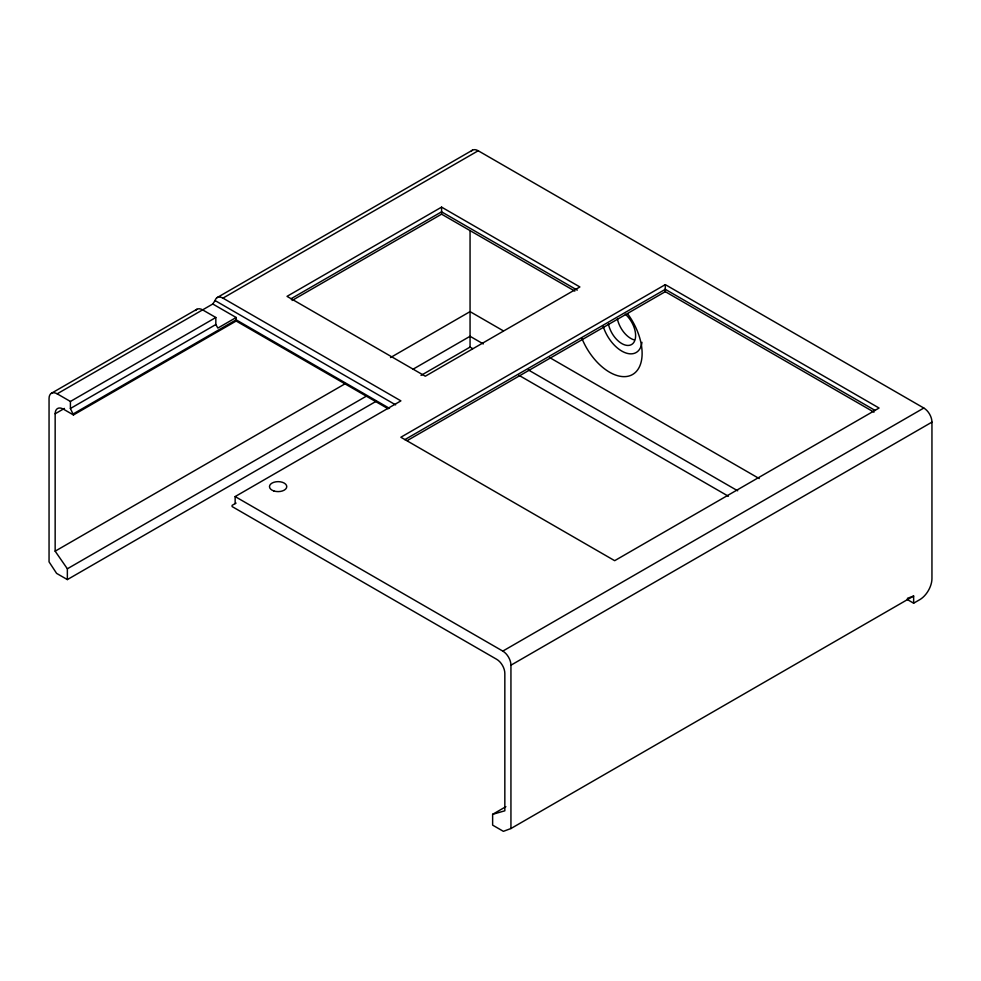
<?xml version="1.0" encoding="UTF-8"?>
<svg xmlns="http://www.w3.org/2000/svg" width="981" height="981" viewBox="0 0 981 981"><rect width="100%" height="100%" fill="white"/><g stroke="black" fill="none" stroke-linecap="round" stroke-linejoin="round"><path stroke-width="1.47" d="M407.274 440.579L665.302 291.664L665.302 288.978M376.005 401.388L67.358 579.587L56.604 573.382L49.05 561.855L49.05 398.519A11.502 6.646 60 0 1 57.18 393.822L212.779 304L215.084 300.554A11.502 6.646 60 0 1 222.945 298.126L478.201 150.755L923.82 408.035A11.502 6.646 60 0 1 931.95 422.124L931.95 578.532A17.253 9.969 -60 0 1 919.749 599.673L913.642 603.192L907.351 599.563M51.429 393.258L196.85 309.297M217.193 297.55L472.437 150.191M57.18 393.822L70.411 401.462L215.832 317.501L215.832 324.539L217.856 328.071L236.163 317.501L236.163 321.02L73.452 414.963L63.287 409.089A11.502 6.646 60 0 0 55.157 413.786L55.157 551.175L67.358 568.784L67.358 579.587M55.157 413.786L64.427 408.427M73.452 414.963L70.411 408.501L215.832 324.539M73.452 413.786L236.163 319.843L389.518 408.39M441.585 207.126L287.016 296.36L425.313 376.214L579.894 286.967L441.585 207.126L441.585 214.165L292.105 300.468M290.977 298.776L441.585 211.822L577.257 290.143M55.157 551.175L345.459 383.571M390.524 357.55L470.058 311.627L503.228 330.781M67.358 568.784L366.735 395.944M413.099 369.175L470.058 336.287L483.314 343.939M421.045 375.392L470.058 347.09L472.707 348.623M235.146 503.621L235.146 496.57L400.91 400.873L222.945 298.126M236.065 503.081L232.092 505.374L232.092 506.552L496.705 659.318A11.502 6.646 60 0 1 504.835 673.407L504.835 810.797L492.634 814.328L492.634 825.131L503.388 831.336L510.942 828.528L913.642 596.031L913.642 603.192M665.302 284.625L400.849 437.244L614.67 560.678L879.074 408.035L665.302 284.625L665.302 289.321L875.113 410.438M404.822 439.647L665.302 289.321M235.146 496.57L502.799 651.102L923.82 408.035M510.942 828.528L510.942 665.192L931.95 422.124M492.634 814.328L505.877 806.676M907.351 598.361L913.642 596.031M665.302 291.664L873.997 412.155M441.585 214.165L574.829 291.099M549.654 357.587L759.245 478.581M528.354 369.947L737.687 490.794M519.084 375.392L728.405 496.251M215.084 300.554L395.637 404.871M212.779 304L236.163 317.501M236.163 321.02L388.194 408.795M215.832 317.501L202.601 309.861A11.502 6.646 60 0 0 195.562 310.499M470.058 230.719L470.058 347.09M70.411 401.462L70.411 408.501M502.799 651.102A11.502 6.646 60 0 1 510.942 665.192M634.315 339.929A19.559 11.294 60 0 1 617.38 318.85M625.363 314.239A19.559 11.294 60 0 1 631.568 344.539A19.559 11.294 60 0 1 608.428 324.024M627.656 313.834A46.021 26.573 60 0 1 632.218 374.705A46.021 26.573 60 0 1 581.941 338.519M641.954 342.308A28.768 16.603 60 0 1 624.701 352.522A28.768 16.603 60 0 1 603.205 326.428M471.15 151.381A11.502 6.646 60 0 1 478.201 150.755M273.809 490.941A8.633 4.979 0 0 0 286.759 486.625A8.633 4.979 0 0 0 273.809 482.309A8.633 4.979 0 0 0 273.809 490.941"/></g></svg>
